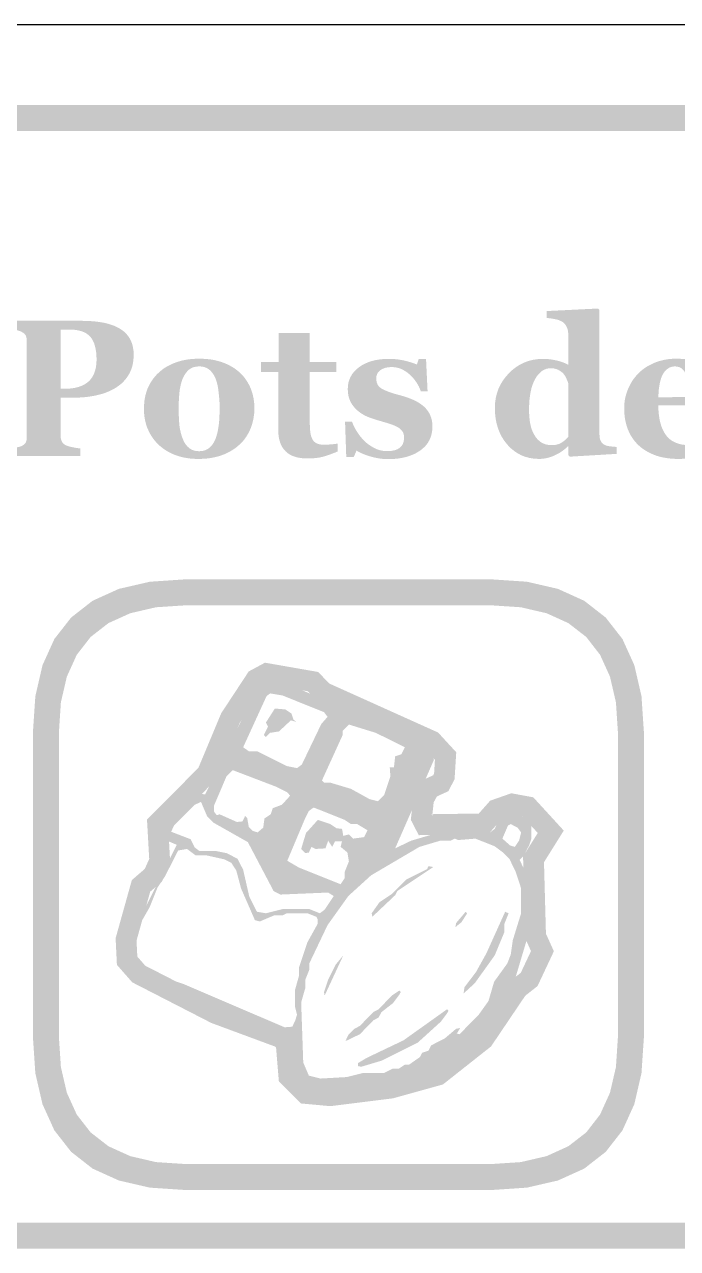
# Model space of a CAD drawing. Header units: millimetres. Extents: x 6 to 441, y 6 to 299.
# Drawn here: x 309.17 to 319.22, y 24.2 to 43.04 of the extents above; entities that cross this region are included whole.
import ezdxf

# ---------------------------------------------------------------- set-up
doc = ezdxf.new("R2010")
doc.units = ezdxf.units.MM
doc.layers.add('CUT', color=1, linetype='Continuous')
doc.layers.add('RASTER', color=7, linetype='Continuous')

msp = doc.modelspace()

# ---------------------------------------------------------------- hatches: boundary and pattern name
at = {"layer": 'RASTER'}
h = msp.add_hatch(color=7, dxfattribs=at)
h.paths.add_polyline_path([(283.2, 39.6), (283.234, 40.116), (283.338, 40.563), (283.509, 40.941), (283.75, 41.25), (284.059, 41.491), (284.438, 41.663), (284.884, 41.766), (285.4, 41.8), (342.6, 41.8), (343.116, 41.766), (343.563, 41.662), (343.941, 41.491), (344.25, 41.25), (344.491, 40.941), (344.663, 40.563), (344.766, 40.116), (344.8, 39.6), (344.8, 26.4), (344.766, 25.884), (344.662, 25.438), (344.491, 25.059), (344.25, 24.75), (343.941, 24.509), (343.563, 24.337), (343.116, 24.234), (342.6, 24.2), (285.4, 24.2), (284.884, 24.234), (284.438, 24.338), (284.059, 24.509), (283.75, 24.75), (283.509, 25.059), (283.338, 25.438), (283.234, 25.884), (283.2, 26.4)])
h.paths.add_polyline_path([(283.6, 39.6), (283.6, 26.4), (283.628, 25.978), (283.713, 25.612), (283.853, 25.303), (284.05, 25.05), (284.303, 24.853), (284.612, 24.713), (284.978, 24.628), (285.4, 24.6), (342.6, 24.6), (343.022, 24.628), (343.388, 24.713), (343.697, 24.853), (343.95, 25.05), (344.147, 25.303), (344.287, 25.612), (344.372, 25.978), (344.4, 26.4), (344.4, 39.6), (344.372, 40.022), (344.287, 40.388), (344.147, 40.697), (343.95, 40.95), (343.697, 41.147), (343.388, 41.287), (343.022, 41.372), (342.6, 41.4), (285.4, 41.4), (284.978, 41.372), (284.612, 41.287), (284.303, 41.147), (284.05, 40.95), (283.853, 40.697), (283.713, 40.388), (283.628, 40.022), (283.6, 39.6)], flags=0)
h = msp.add_hatch(color=7, dxfattribs=at)
h.paths.add_polyline_path([(318.282, 36.431), (317.56, 36.388), (317.538, 36.409), (317.538, 36.544), (317.528, 36.546), (317.509, 36.527), (317.489, 36.509), (317.467, 36.491), (317.444, 36.474), (317.419, 36.457), (317.392, 36.441), (317.364, 36.426), (317.334, 36.411), (317.303, 36.397), (317.273, 36.386), (317.242, 36.376), (317.211, 36.368), (317.18, 36.361), (317.149, 36.357), (317.118, 36.354), (317.087, 36.353), (317.015, 36.357), (316.946, 36.367), (316.88, 36.384), (316.817, 36.408), (316.758, 36.439), (316.702, 36.477), (316.649, 36.521), (316.599, 36.573), (316.554, 36.63), (316.515, 36.691), (316.482, 36.756), (316.455, 36.825), (316.434, 36.898), (316.419, 36.975), (316.41, 37.056), (316.407, 37.141), (316.411, 37.217), (316.421, 37.29), (316.438, 37.361), (316.461, 37.428), (316.491, 37.493), (316.528, 37.555), (316.572, 37.615), (316.622, 37.671), (316.677, 37.723), (316.735, 37.768), (316.796, 37.806), (316.859, 37.837), (316.926, 37.862), (316.995, 37.879), (317.067, 37.889), (317.141, 37.893), (317.171, 37.892), (317.201, 37.891), (317.229, 37.889), (317.258, 37.886), (317.286, 37.882), (317.313, 37.877), (317.34, 37.872), (317.367, 37.866), (317.393, 37.859), (317.417, 37.851), (317.44, 37.844), (317.462, 37.836), (317.482, 37.828), (317.501, 37.82), (317.519, 37.811), (317.535, 37.802), (317.535, 38.281), (317.535, 38.294), (317.534, 38.308), (317.532, 38.321), (317.53, 38.333), (317.527, 38.346), (317.523, 38.358), (317.519, 38.371), (317.513, 38.383), (317.508, 38.394), (317.502, 38.405), (317.495, 38.415), (317.488, 38.425), (317.48, 38.434), (317.472, 38.442), (317.464, 38.45), (317.455, 38.457), (317.443, 38.464), (317.431, 38.472), (317.418, 38.478), (317.404, 38.484), (317.389, 38.49), (317.374, 38.495), (317.358, 38.499), (317.341, 38.503), (317.324, 38.506), (317.307, 38.509), (317.29, 38.512), (317.273, 38.515), (317.256, 38.517), (317.239, 38.519), (317.222, 38.521), (317.204, 38.523), (317.204, 38.629), (317.995, 38.668), (318.017, 38.644), (318.017, 36.724), (318.018, 36.71), (318.018, 36.697), (318.02, 36.684), (318.022, 36.672), (318.024, 36.661), (318.028, 36.65), (318.031, 36.64), (318.036, 36.63), (318.041, 36.621), (318.046, 36.612), (318.053, 36.604), (318.06, 36.596), (318.067, 36.589), (318.076, 36.582), (318.085, 36.576), (318.095, 36.57), (318.103, 36.566), (318.112, 36.562), (318.122, 36.559), (318.133, 36.556), (318.145, 36.553), (318.157, 36.551), (318.171, 36.548), (318.185, 36.546), (318.2, 36.545), (318.213, 36.543), (318.227, 36.542), (318.239, 36.541), (318.251, 36.54), (318.262, 36.539), (318.273, 36.538), (318.282, 36.538)])
h.paths.add_polyline_path([(317.535, 36.692), (317.535, 37.519), (317.533, 37.528), (317.53, 37.536), (317.527, 37.545), (317.523, 37.555), (317.519, 37.564), (317.515, 37.574), (317.511, 37.584), (317.507, 37.594), (317.502, 37.604), (317.497, 37.614), (317.491, 37.624), (317.485, 37.634), (317.479, 37.643), (317.472, 37.653), (317.464, 37.662), (317.456, 37.671), (317.449, 37.679), (317.44, 37.686), (317.432, 37.694), (317.422, 37.7), (317.412, 37.707), (317.401, 37.714), (317.39, 37.72), (317.378, 37.726), (317.365, 37.731), (317.353, 37.736), (317.339, 37.74), (317.326, 37.743), (317.312, 37.746), (317.297, 37.748), (317.283, 37.749), (317.267, 37.749), (317.232, 37.747), (317.197, 37.739), (317.165, 37.726), (317.134, 37.708), (317.105, 37.684), (317.077, 37.656), (317.051, 37.622), (317.027, 37.584), (317.005, 37.54), (316.986, 37.492), (316.97, 37.44), (316.957, 37.384), (316.947, 37.323), (316.939, 37.259), (316.935, 37.19), (316.933, 37.116), (316.934, 37.087), (316.934, 37.058), (316.936, 37.031), (316.938, 37.004), (316.94, 36.977), (316.943, 36.952), (316.946, 36.927), (316.95, 36.903), (316.955, 36.88), (316.96, 36.857), (316.966, 36.835), (316.973, 36.813), (316.981, 36.792), (316.99, 36.771), (316.999, 36.751), (317.01, 36.731), (317.021, 36.712), (317.032, 36.694), (317.045, 36.678), (317.058, 36.662), (317.072, 36.647), (317.087, 36.634), (317.102, 36.621), (317.119, 36.609), (317.136, 36.599), (317.154, 36.59), (317.172, 36.583), (317.192, 36.577), (317.213, 36.572), (317.234, 36.568), (317.256, 36.566), (317.279, 36.566), (317.301, 36.566), (317.322, 36.568), (317.342, 36.57), (317.361, 36.574), (317.379, 36.579), (317.396, 36.585), (317.412, 36.592), (317.427, 36.6), (317.442, 36.609), (317.456, 36.619), (317.47, 36.629), (317.483, 36.64), (317.497, 36.652), (317.51, 36.664), (317.523, 36.678), (317.535, 36.692)], flags=0)
h = msp.add_hatch(color=7, dxfattribs=at)
h.paths.add_polyline_path([(310.85, 37.959), (310.849, 37.915), (310.845, 37.874), (310.84, 37.834), (310.832, 37.795), (310.822, 37.758), (310.809, 37.723), (310.794, 37.689), (310.777, 37.656), (310.758, 37.625), (310.738, 37.596), (310.715, 37.568), (310.691, 37.541), (310.665, 37.516), (310.638, 37.493), (310.608, 37.471), (310.577, 37.45), (310.544, 37.43), (310.509, 37.412), (310.473, 37.395), (310.436, 37.38), (310.398, 37.365), (310.359, 37.353), (310.318, 37.342), (310.276, 37.332), (310.233, 37.323), (310.189, 37.316), (310.144, 37.309), (310.097, 37.304), (310.049, 37.3), (309.999, 37.297), (309.948, 37.296), (309.896, 37.295), (309.726, 37.295), (309.726, 36.711), (309.727, 36.698), (309.728, 36.685), (309.729, 36.673), (309.731, 36.661), (309.734, 36.65), (309.737, 36.639), (309.741, 36.629), (309.746, 36.619), (309.752, 36.61), (309.758, 36.601), (309.766, 36.592), (309.775, 36.584), (309.785, 36.576), (309.796, 36.569), (309.808, 36.563), (309.822, 36.557), (309.829, 36.554), (309.838, 36.551), (309.849, 36.548), (309.86, 36.545), (309.872, 36.542), (309.886, 36.538), (309.901, 36.535), (309.917, 36.532), (309.933, 36.529), (309.948, 36.526), (309.963, 36.523), (309.978, 36.521), (309.991, 36.519), (310.004, 36.517), (310.016, 36.515), (310.028, 36.514), (310.028, 36.4), (308.902, 36.4), (308.902, 36.514), (308.913, 36.515), (308.925, 36.517), (308.937, 36.518), (308.951, 36.52), (308.966, 36.521), (308.981, 36.523), (308.997, 36.525), (309.014, 36.527), (309.031, 36.529), (309.047, 36.531), (309.061, 36.533), (309.074, 36.536), (309.086, 36.538), (309.096, 36.541), (309.105, 36.544), (309.113, 36.546), (309.126, 36.553), (309.139, 36.559), (309.15, 36.566), (309.16, 36.572), (309.169, 36.58), (309.176, 36.587), (309.183, 36.595), (309.188, 36.604), (309.192, 36.612), (309.196, 36.622), (309.199, 36.633), (309.202, 36.644), (309.204, 36.656), (309.205, 36.669), (309.206, 36.683), (309.206, 36.697), (309.206, 38.164), (309.206, 38.176), (309.205, 38.188), (309.204, 38.2), (309.202, 38.211), (309.199, 38.222), (309.196, 38.233), (309.193, 38.243), (309.189, 38.252), (309.184, 38.261), (309.177, 38.27), (309.17, 38.279), (309.161, 38.287), (309.151, 38.294), (309.139, 38.301), (309.127, 38.308), (309.113, 38.315), (309.102, 38.319), (309.09, 38.323), (309.078, 38.327), (309.065, 38.331), (309.051, 38.335), (309.036, 38.339), (309.02, 38.343), (309.003, 38.346), (308.987, 38.349), (308.972, 38.352), (308.957, 38.355), (308.944, 38.358), (308.932, 38.36), (308.921, 38.362), (308.911, 38.363), (308.902, 38.364), (308.902, 38.479), (310.049, 38.479), (310.146, 38.477), (310.237, 38.471), (310.322, 38.461), (310.401, 38.447), (310.473, 38.429), (310.538, 38.407), (310.598, 38.38), (310.651, 38.35), (310.697, 38.316), (310.738, 38.278), (310.772, 38.235), (310.8, 38.188), (310.822, 38.137), (310.837, 38.082), (310.847, 38.022), (310.85, 37.959)])
h.paths.add_polyline_path([(310.279, 37.884), (310.277, 37.941), (310.273, 37.994), (310.265, 38.043), (310.255, 38.088), (310.242, 38.13), (310.225, 38.167), (310.206, 38.202), (310.184, 38.232), (310.158, 38.258), (310.128, 38.281), (310.093, 38.301), (310.053, 38.317), (310.008, 38.329), (309.96, 38.338), (309.906, 38.344), (309.848, 38.345), (309.726, 38.345), (309.726, 37.433), (309.788, 37.433), (309.846, 37.434), (309.901, 37.44), (309.952, 37.448), (309.999, 37.46), (310.043, 37.476), (310.084, 37.495), (310.12, 37.517), (310.153, 37.543), (310.183, 37.573), (310.208, 37.606), (310.23, 37.643), (310.247, 37.684), (310.261, 37.728), (310.271, 37.776), (310.277, 37.828), (310.279, 37.884)], flags=0)
for points in [[(313.986, 36.467), (313.962, 36.457), (313.938, 36.447), (313.914, 36.438), (313.889, 36.428), (313.864, 36.419), (313.838, 36.41), (313.812, 36.402), (313.785, 36.393), (313.758, 36.386), (313.729, 36.379), (313.699, 36.373), (313.667, 36.369), (313.633, 36.365), (313.599, 36.363), (313.562, 36.361), (313.525, 36.36), (313.469, 36.362), (313.418, 36.367), (313.37, 36.376), (313.326, 36.388), (313.285, 36.404), (313.248, 36.423), (313.215, 36.446), (313.186, 36.472), (313.16, 36.501), (313.137, 36.533), (313.118, 36.569), (313.103, 36.607), (313.091, 36.648), (313.082, 36.692), (313.077, 36.74), (313.075, 36.79), (313.075, 37.689), (312.811, 37.689), (312.811, 37.847), (313.081, 37.847), (313.081, 38.291), (313.557, 38.291), (313.557, 37.847), (313.967, 37.847), (313.967, 37.689), (313.56, 37.689), (313.56, 36.886), (313.561, 36.845), (313.563, 36.807), (313.567, 36.772), (313.572, 36.74), (313.578, 36.711), (313.587, 36.685), (313.596, 36.663), (313.607, 36.643), (313.621, 36.626), (313.636, 36.612), (313.654, 36.599), (313.674, 36.589), (313.696, 36.581), (313.721, 36.576), (313.748, 36.573), (313.778, 36.571), (313.788, 36.571), (313.8, 36.572), (313.812, 36.572), (313.825, 36.573), (313.84, 36.574), (313.855, 36.575), (313.871, 36.576), (313.888, 36.577), (313.905, 36.579), (313.92, 36.58), (313.935, 36.582), (313.948, 36.583), (313.959, 36.585), (313.97, 36.587), (313.978, 36.589), (313.986, 36.59)], [(314.767, 36.35), (314.731, 36.351), (314.696, 36.353), (314.661, 36.356), (314.626, 36.361), (314.592, 36.367), (314.557, 36.374), (314.523, 36.382), (314.489, 36.392), (314.456, 36.402), (314.425, 36.413), (314.396, 36.424), (314.369, 36.435), (314.344, 36.446), (314.32, 36.457), (314.299, 36.469), (314.279, 36.481), (314.235, 36.381), (314.121, 36.381), (314.102, 36.927), (314.209, 36.927), (314.215, 36.911), (314.222, 36.893), (314.229, 36.876), (314.238, 36.857), (314.248, 36.838), (314.258, 36.819), (314.27, 36.799), (314.282, 36.779), (314.295, 36.758), (314.309, 36.738), (314.322, 36.719), (314.337, 36.7), (314.352, 36.682), (314.367, 36.664), (314.383, 36.647), (314.399, 36.63), (314.417, 36.614), (314.435, 36.598), (314.454, 36.583), (314.473, 36.569), (314.493, 36.556), (314.514, 36.543), (314.535, 36.53), (314.557, 36.519), (314.579, 36.508), (314.602, 36.499), (314.625, 36.491), (314.648, 36.485), (314.672, 36.48), (314.697, 36.476), (314.721, 36.474), (314.746, 36.473), (314.779, 36.474), (314.809, 36.476), (314.837, 36.481), (314.863, 36.486), (314.886, 36.494), (314.908, 36.502), (314.927, 36.513), (314.945, 36.525), (314.96, 36.539), (314.973, 36.555), (314.985, 36.572), (314.994, 36.591), (315.001, 36.612), (315.006, 36.635), (315.009, 36.659), (315.01, 36.686), (315.01, 36.7), (315.008, 36.714), (315.006, 36.727), (315.003, 36.739), (314.999, 36.751), (314.994, 36.762), (314.988, 36.772), (314.981, 36.782), (314.973, 36.792), (314.965, 36.801), (314.956, 36.809), (314.946, 36.818), (314.936, 36.826), (314.924, 36.834), (314.913, 36.841), (314.9, 36.848), (314.886, 36.855), (314.871, 36.862), (314.856, 36.869), (314.84, 36.875), (314.824, 36.881), (314.808, 36.887), (314.792, 36.893), (314.775, 36.898), (314.757, 36.903), (314.739, 36.909), (314.719, 36.915), (314.699, 36.921), (314.677, 36.927), (314.655, 36.934), (314.632, 36.941), (314.607, 36.948), (314.583, 36.955), (314.559, 36.963), (314.536, 36.97), (314.515, 36.977), (314.494, 36.985), (314.474, 36.992), (314.455, 37), (314.437, 37.007), (314.419, 37.015), (314.401, 37.024), (314.383, 37.035), (314.364, 37.046), (314.346, 37.058), (314.327, 37.072), (314.308, 37.086), (314.289, 37.102), (314.273, 37.116), (314.258, 37.132), (314.244, 37.148), (314.23, 37.165), (314.217, 37.182), (314.205, 37.201), (314.194, 37.22), (314.184, 37.239), (314.175, 37.26), (314.167, 37.282), (314.16, 37.304), (314.154, 37.328), (314.15, 37.352), (314.147, 37.378), (314.145, 37.404), (314.144, 37.431), (314.147, 37.482), (314.155, 37.53), (314.169, 37.575), (314.188, 37.618), (314.212, 37.659), (314.242, 37.697), (314.277, 37.732), (314.318, 37.765), (314.363, 37.795), (314.411, 37.821), (314.463, 37.843), (314.518, 37.861), (314.577, 37.875), (314.639, 37.885), (314.704, 37.891), (314.773, 37.893), (314.806, 37.892), (314.838, 37.891), (314.87, 37.889), (314.901, 37.886), (314.931, 37.882), (314.961, 37.877), (314.99, 37.872), (315.018, 37.866), (315.046, 37.859), (315.072, 37.852), (315.097, 37.845), (315.121, 37.837), (315.144, 37.83), (315.166, 37.822), (315.187, 37.814), (315.206, 37.806), (315.237, 37.893), (315.348, 37.893), (315.372, 37.393), (315.268, 37.393), (315.254, 37.431), (315.238, 37.467), (315.219, 37.502), (315.198, 37.535), (315.175, 37.567), (315.15, 37.598), (315.122, 37.628), (315.092, 37.656), (315.061, 37.682), (315.029, 37.704), (314.996, 37.723), (314.963, 37.739), (314.929, 37.751), (314.895, 37.76), (314.86, 37.765), (314.824, 37.767), (314.797, 37.766), (314.771, 37.764), (314.746, 37.76), (314.723, 37.755), (314.702, 37.748), (314.682, 37.74), (314.664, 37.731), (314.647, 37.72), (314.632, 37.708), (314.619, 37.694), (314.607, 37.68), (314.598, 37.664), (314.591, 37.647), (314.586, 37.629), (314.583, 37.61), (314.582, 37.589), (314.584, 37.563), (314.588, 37.538), (314.596, 37.515), (314.606, 37.494), (314.619, 37.474), (314.635, 37.457), (314.655, 37.442), (314.677, 37.428), (314.702, 37.416), (314.729, 37.404), (314.758, 37.392), (314.79, 37.38), (314.824, 37.368), (314.861, 37.357), (314.9, 37.346), (314.941, 37.335), (315.005, 37.317), (315.063, 37.298), (315.118, 37.277), (315.168, 37.255), (315.214, 37.231), (315.255, 37.206), (315.292, 37.179), (315.325, 37.151), (315.353, 37.121), (315.378, 37.089), (315.399, 37.054), (315.416, 37.018), (315.429, 36.98), (315.439, 36.94), (315.445, 36.898), (315.447, 36.854), (315.444, 36.796), (315.435, 36.741), (315.42, 36.689), (315.399, 36.641), (315.373, 36.596), (315.341, 36.555), (315.302, 36.517), (315.258, 36.482), (315.209, 36.451), (315.157, 36.424), (315.101, 36.402), (315.041, 36.383), (314.978, 36.369), (314.911, 36.358), (314.841, 36.352), (314.767, 36.35)]]:
    msp.add_hatch(color=7, dxfattribs=at).paths.add_polyline_path(points)
h = msp.add_hatch(color=7, dxfattribs=at)
h.paths.add_polyline_path([(312.485, 37.68), (312.511, 37.654), (312.536, 37.627), (312.559, 37.599), (312.58, 37.569), (312.6, 37.538), (312.618, 37.506), (312.635, 37.473), (312.65, 37.439), (312.664, 37.403), (312.675, 37.367), (312.685, 37.33), (312.693, 37.292), (312.699, 37.254), (312.704, 37.214), (312.706, 37.175), (312.707, 37.134), (312.706, 37.094), (312.704, 37.054), (312.699, 37.015), (312.693, 36.976), (312.685, 36.938), (312.676, 36.9), (312.664, 36.863), (312.651, 36.827), (312.636, 36.792), (312.619, 36.757), (312.601, 36.725), (312.581, 36.693), (312.56, 36.663), (312.537, 36.634), (312.512, 36.606), (312.486, 36.58), (312.456, 36.554), (312.425, 36.528), (312.393, 36.505), (312.359, 36.483), (312.324, 36.463), (312.287, 36.444), (312.249, 36.427), (312.21, 36.412), (312.169, 36.398), (312.127, 36.386), (312.083, 36.376), (312.038, 36.368), (311.991, 36.361), (311.943, 36.357), (311.894, 36.354), (311.843, 36.353), (311.799, 36.354), (311.755, 36.356), (311.713, 36.36), (311.671, 36.366), (311.631, 36.373), (311.591, 36.382), (311.552, 36.392), (311.514, 36.404), (311.477, 36.418), (311.441, 36.433), (311.406, 36.45), (311.373, 36.468), (311.34, 36.489), (311.308, 36.51), (311.278, 36.533), (311.248, 36.558), (311.221, 36.583), (311.196, 36.61), (311.171, 36.638), (311.149, 36.668), (311.127, 36.699), (311.108, 36.731), (311.089, 36.765), (311.073, 36.801), (311.057, 36.837), (311.044, 36.875), (311.033, 36.914), (311.024, 36.954), (311.017, 36.994), (311.012, 37.036), (311.009, 37.079), (311.008, 37.124), (311.009, 37.167), (311.012, 37.209), (311.016, 37.25), (311.022, 37.29), (311.03, 37.328), (311.04, 37.365), (311.051, 37.402), (311.064, 37.436), (311.079, 37.47), (311.096, 37.503), (311.115, 37.535), (311.135, 37.566), (311.157, 37.596), (311.181, 37.625), (311.206, 37.653), (311.234, 37.68), (311.262, 37.705), (311.291, 37.729), (311.322, 37.751), (311.355, 37.771), (311.389, 37.79), (311.425, 37.808), (311.462, 37.824), (311.501, 37.839), (311.541, 37.852), (311.583, 37.864), (311.625, 37.874), (311.669, 37.882), (311.714, 37.888), (311.76, 37.892), (311.808, 37.895), (311.856, 37.896), (311.907, 37.895), (311.956, 37.892), (312.003, 37.888), (312.049, 37.882), (312.093, 37.874), (312.136, 37.864), (312.178, 37.852), (312.217, 37.839), (312.256, 37.824), (312.292, 37.808), (312.328, 37.79), (312.362, 37.771), (312.395, 37.751), (312.426, 37.729), (312.456, 37.705), (312.485, 37.68)])
h.paths.add_polyline_path([(312.11, 36.665), (312.117, 36.686), (312.125, 36.708), (312.131, 36.732), (312.138, 36.756), (312.143, 36.781), (312.148, 36.808), (312.153, 36.836), (312.157, 36.864), (312.161, 36.894), (312.164, 36.925), (312.167, 36.958), (312.169, 36.991), (312.17, 37.026), (312.172, 37.062), (312.172, 37.099), (312.173, 37.137), (312.172, 37.163), (312.172, 37.19), (312.171, 37.218), (312.169, 37.247), (312.167, 37.276), (312.164, 37.307), (312.161, 37.339), (312.158, 37.371), (312.154, 37.403), (312.15, 37.434), (312.145, 37.462), (312.14, 37.489), (312.134, 37.514), (312.128, 37.538), (312.121, 37.559), (312.114, 37.579), (312.105, 37.602), (312.095, 37.623), (312.084, 37.643), (312.072, 37.662), (312.059, 37.679), (312.046, 37.695), (312.032, 37.71), (312.017, 37.724), (312.001, 37.737), (311.983, 37.747), (311.965, 37.756), (311.946, 37.764), (311.926, 37.77), (311.905, 37.774), (311.882, 37.776), (311.859, 37.777), (311.834, 37.776), (311.81, 37.773), (311.787, 37.769), (311.766, 37.763), (311.745, 37.755), (311.727, 37.745), (311.709, 37.733), (311.693, 37.72), (311.678, 37.705), (311.664, 37.689), (311.65, 37.672), (311.638, 37.654), (311.626, 37.635), (311.616, 37.615), (311.606, 37.594), (311.597, 37.572), (311.59, 37.551), (311.583, 37.528), (311.577, 37.505), (311.571, 37.481), (311.566, 37.456), (311.561, 37.431), (311.558, 37.404), (311.554, 37.376), (311.552, 37.348), (311.549, 37.32), (311.547, 37.291), (311.546, 37.262), (311.544, 37.233), (311.543, 37.203), (311.543, 37.173), (311.543, 37.143), (311.543, 37.104), (311.543, 37.066), (311.544, 37.031), (311.545, 36.997), (311.547, 36.965), (311.548, 36.934), (311.551, 36.905), (311.553, 36.878), (311.556, 36.852), (311.56, 36.826), (311.565, 36.8), (311.571, 36.773), (311.577, 36.747), (311.585, 36.721), (311.593, 36.694), (311.603, 36.668), (311.612, 36.646), (311.621, 36.625), (311.632, 36.605), (311.644, 36.587), (311.656, 36.569), (311.67, 36.553), (311.684, 36.538), (311.699, 36.525), (311.716, 36.512), (311.733, 36.501), (311.751, 36.492), (311.771, 36.485), (311.791, 36.479), (311.813, 36.475), (311.835, 36.473), (311.859, 36.472), (311.881, 36.473), (311.902, 36.475), (311.922, 36.479), (311.941, 36.484), (311.959, 36.491), (311.977, 36.499), (311.994, 36.509), (312.01, 36.521), (312.025, 36.534), (312.04, 36.548), (312.054, 36.564), (312.066, 36.581), (312.078, 36.6), (312.09, 36.62), (312.1, 36.642), (312.11, 36.665)], flags=0)
h = msp.add_hatch(color=7, dxfattribs=at)
h.paths.add_polyline_path([(319.952, 36.75), (319.939, 36.729), (319.925, 36.709), (319.911, 36.689), (319.896, 36.669), (319.88, 36.649), (319.864, 36.63), (319.846, 36.611), (319.829, 36.593), (319.81, 36.574), (319.791, 36.557), (319.771, 36.54), (319.751, 36.524), (319.73, 36.508), (319.709, 36.494), (319.687, 36.479), (319.664, 36.466), (319.639, 36.452), (319.615, 36.44), (319.59, 36.428), (319.565, 36.417), (319.54, 36.407), (319.515, 36.398), (319.49, 36.389), (319.465, 36.382), (319.44, 36.375), (319.413, 36.369), (319.386, 36.364), (319.357, 36.36), (319.328, 36.357), (319.298, 36.355), (319.267, 36.354), (319.235, 36.353), (319.181, 36.354), (319.13, 36.357), (319.08, 36.362), (319.033, 36.369), (318.987, 36.377), (318.943, 36.388), (318.901, 36.4), (318.86, 36.415), (318.822, 36.431), (318.785, 36.448), (318.75, 36.467), (318.717, 36.487), (318.685, 36.508), (318.655, 36.531), (318.627, 36.555), (318.6, 36.58), (318.576, 36.607), (318.552, 36.635), (318.531, 36.663), (318.511, 36.694), (318.492, 36.725), (318.476, 36.757), (318.461, 36.791), (318.447, 36.826), (318.435, 36.861), (318.425, 36.898), (318.416, 36.935), (318.409, 36.973), (318.404, 37.012), (318.4, 37.051), (318.398, 37.091), (318.397, 37.132), (318.398, 37.17), (318.4, 37.206), (318.404, 37.243), (318.41, 37.279), (318.418, 37.314), (318.428, 37.35), (318.439, 37.384), (318.452, 37.419), (318.466, 37.453), (318.482, 37.485), (318.499, 37.517), (318.518, 37.548), (318.538, 37.578), (318.56, 37.607), (318.583, 37.635), (318.608, 37.663), (318.633, 37.688), (318.661, 37.712), (318.69, 37.735), (318.72, 37.757), (318.752, 37.777), (318.786, 37.796), (318.822, 37.814), (318.859, 37.831), (318.897, 37.846), (318.937, 37.859), (318.978, 37.87), (319.019, 37.879), (319.062, 37.887), (319.106, 37.892), (319.152, 37.895), (319.198, 37.896), (319.248, 37.895), (319.296, 37.892), (319.342, 37.889), (319.385, 37.883), (319.426, 37.876), (319.464, 37.868), (319.501, 37.857), (319.535, 37.846), (319.567, 37.833), (319.598, 37.819), (319.627, 37.803), (319.655, 37.786), (319.682, 37.769), (319.707, 37.75), (319.731, 37.729), (319.753, 37.708), (319.773, 37.687), (319.792, 37.664), (319.809, 37.641), (319.825, 37.617), (319.84, 37.592), (319.853, 37.566), (319.865, 37.539), (319.875, 37.511), (319.884, 37.483), (319.891, 37.454), (319.898, 37.424), (319.903, 37.395), (319.907, 37.365), (319.91, 37.335), (319.912, 37.304), (319.913, 37.273), (319.913, 37.178), (318.923, 37.178), (318.924, 37.105), (318.93, 37.037), (318.939, 36.973), (318.952, 36.913), (318.968, 36.859), (318.988, 36.808), (319.011, 36.762), (319.038, 36.721), (319.069, 36.684), (319.105, 36.652), (319.144, 36.625), (319.188, 36.603), (319.236, 36.586), (319.289, 36.574), (319.345, 36.567), (319.406, 36.564), (319.44, 36.565), (319.473, 36.569), (319.505, 36.575), (319.537, 36.583), (319.567, 36.594), (319.597, 36.606), (319.626, 36.622), (319.654, 36.64), (319.681, 36.659), (319.706, 36.68), (319.731, 36.702), (319.755, 36.725), (319.778, 36.75), (319.8, 36.775), (319.821, 36.802), (319.841, 36.831)])
h.paths.add_polyline_path([(319.393, 37.307), (319.393, 37.329), (319.392, 37.351), (319.392, 37.373), (319.391, 37.396), (319.389, 37.418), (319.388, 37.441), (319.386, 37.464), (319.384, 37.487), (319.382, 37.509), (319.379, 37.531), (319.376, 37.551), (319.372, 37.571), (319.368, 37.589), (319.363, 37.606), (319.359, 37.623), (319.353, 37.638), (319.347, 37.654), (319.34, 37.67), (319.332, 37.685), (319.324, 37.698), (319.315, 37.711), (319.306, 37.722), (319.296, 37.732), (319.285, 37.742), (319.274, 37.75), (319.262, 37.757), (319.25, 37.763), (319.236, 37.768), (319.222, 37.772), (319.208, 37.775), (319.192, 37.776), (319.176, 37.777), (319.149, 37.775), (319.122, 37.77), (319.098, 37.761), (319.075, 37.748), (319.053, 37.732), (319.032, 37.713), (319.013, 37.689), (318.996, 37.663), (318.98, 37.632), (318.966, 37.597), (318.954, 37.558), (318.944, 37.515), (318.936, 37.468), (318.929, 37.416), (318.925, 37.361), (318.923, 37.301)], flags=0)
h = msp.add_hatch(color=7, dxfattribs=at)
h.paths.add_polyline_path([(309.3, 32.15), (309.337, 32.701), (309.447, 33.178), (309.63, 33.582), (309.888, 33.912), (310.218, 34.17), (310.622, 34.353), (311.099, 34.463), (311.65, 34.5), (316.35, 34.5), (316.901, 34.463), (317.378, 34.353), (317.782, 34.17), (318.112, 33.912), (318.37, 33.582), (318.553, 33.178), (318.663, 32.701), (318.7, 32.15), (318.7, 27.45), (318.663, 26.899), (318.553, 26.422), (318.37, 26.018), (318.113, 25.688), (317.782, 25.43), (317.378, 25.247), (316.901, 25.137), (316.35, 25.1), (311.65, 25.1), (311.099, 25.137), (310.622, 25.247), (310.218, 25.43), (309.888, 25.688), (309.63, 26.018), (309.447, 26.422), (309.337, 26.899), (309.3, 27.45)])
h.paths.add_polyline_path([(309.7, 32.15), (309.7, 27.45), (309.73, 26.993), (309.822, 26.597), (309.974, 26.262), (310.188, 25.987), (310.462, 25.774), (310.797, 25.622), (311.193, 25.53), (311.65, 25.5), (316.35, 25.5), (316.807, 25.53), (317.203, 25.622), (317.538, 25.774), (317.813, 25.987), (318.026, 26.262), (318.178, 26.597), (318.27, 26.993), (318.3, 27.45), (318.3, 32.15), (318.27, 32.607), (318.178, 33.003), (318.026, 33.338), (317.813, 33.613), (317.538, 33.826), (317.203, 33.978), (316.807, 34.07), (316.35, 34.1), (311.65, 34.1), (311.193, 34.07), (310.797, 33.978), (310.462, 33.826), (310.188, 33.613), (309.974, 33.338), (309.822, 33.003), (309.73, 32.607), (309.7, 32.15)], flags=0)
h = msp.add_hatch(color=7, dxfattribs=at)
h.paths.add_polyline_path([(312.87, 33.217), (313.688, 33.074), (313.86, 32.896), (315.534, 32.142), (315.813, 31.838), (315.787, 31.423), (315.692, 31.239), (315.515, 31.158), (315.466, 31.067), (315.443, 30.859), (315.43, 30.885), (316.16, 30.895), (316.335, 31.093), (316.66, 31.207), (316.998, 31.145), (317.467, 30.633), (317.163, 30.146), (317.193, 29.046), (317.315, 28.775), (317.064, 28.24), (316.875, 28.091), (316.348, 27.31), (315.608, 26.725), (314.841, 26.512), (313.877, 26.391), (313.422, 26.433), (313.084, 26.77), (313.041, 27.289), (313.029, 27.307), (312.044, 27.672), (310.828, 28.297), (310.592, 28.566), (310.572, 28.976), (310.822, 29.871), (311.02, 30.042), (311.089, 30.195), (311.055, 30.801), (311.846, 31.599), (312.197, 32.439), (312.62, 33.082)])
h.paths.add_polyline_path([(312.924, 32.883), (312.843, 32.839), (312.481, 32.288), (312.117, 31.418), (311.382, 30.677), (311.412, 30.135), (311.283, 29.846), (311.104, 29.692), (310.894, 28.94), (310.906, 28.693), (311.028, 28.553), (312.174, 27.965), (313.238, 27.571), (313.353, 27.397), (313.394, 26.914), (313.567, 26.741), (313.871, 26.712), (314.778, 26.827), (315.46, 27.016), (316.111, 27.53), (316.638, 28.312), (316.806, 28.444), (316.963, 28.778), (316.875, 28.973), (316.841, 30.234), (317.067, 30.596), (316.834, 30.85), (316.686, 30.877), (316.52, 30.819), (316.306, 30.577), (315.236, 30.562), (315.114, 30.798), (315.155, 31.164), (315.284, 31.405), (315.459, 31.484), (315.472, 31.51), (315.485, 31.722), (315.342, 31.877), (313.672, 32.629), (313.53, 32.777), (312.924, 32.883)], flags=0)
h = msp.add_hatch(color=7, dxfattribs=at)
h.paths.add_polyline_path([(312.894, 32.957), (313.012, 32.967), (313.332, 32.839), (315.055, 32.105), (315.384, 31.923), (315.47, 31.722), (314.873, 30.359), (315.119, 30.477), (315.661, 30.637), (316.076, 30.669), (316.332, 30.605), (316.405, 30.659), (316.482, 30.838), (316.555, 30.892), (316.747, 30.892), (316.916, 30.806), (316.97, 30.701), (316.97, 30.509), (316.938, 30.414), (316.852, 30.244), (316.788, 30.181), (316.938, 29.871), (316.97, 29.711), (316.97, 29.36), (316.938, 29.296), (316.906, 28.977), (316.715, 28.339), (316.565, 28.042), (316.246, 27.595), (315.894, 27.244), (315.607, 27.053), (315.247, 26.871), (314.927, 26.775), (314.608, 26.743), (314.544, 26.711), (314.353, 26.711), (314.034, 26.647), (313.587, 26.647), (313.418, 26.733), (313.3, 26.935), (313.3, 27.445), (313.277, 27.487), (312.374, 27.86), (311.458, 28.285), (311.512, 28.307), (311.608, 28.275), (313.172, 27.605), (313.29, 27.614), (313.332, 27.701), (313.363, 27.796), (313.332, 27.924), (313.332, 28.179), (313.395, 28.403), (313.395, 28.53), (313.523, 28.913), (313.683, 29.201), (313.683, 29.264), (313.66, 29.306), (313.523, 29.36), (313.204, 29.36), (313.14, 29.328), (313.012, 29.328), (312.789, 29.233), (312.715, 29.255), (312.502, 29.743), (312.428, 30.021), (312.352, 30.136), (312.246, 30.19), (311.959, 30.254), (311.799, 30.254), (311.672, 30.35), (311.535, 30.327), (311.33, 29.925), (311.215, 29.753), (311.097, 29.456), (310.97, 29.233), (310.906, 29.073), (310.906, 28.977), (310.842, 28.85), (310.842, 28.754), (310.896, 28.648), (310.992, 28.553), (311.439, 28.317), (311.321, 28.339), (310.96, 28.521), (310.864, 28.617), (310.81, 28.722), (310.81, 28.913), (310.906, 29.201), (311.512, 30.414), (311.311, 30.5), (311.289, 30.669), (311.426, 30.851), (311.49, 30.883), (311.694, 31.093), (311.873, 31.202), (311.949, 31.189), (312.747, 32.817), (312.811, 32.913)])
h.paths.add_polyline_path([(312.948, 32.744), (312.894, 32.702), (312.534, 31.914), (312.629, 31.85), (312.757, 31.85), (313.204, 31.626), (313.363, 31.594), (313.437, 31.649), (313.737, 32.274), (313.833, 32.383), (313.778, 32.456), (313.14, 32.712)], flags=0)
h.paths.add_polyline_path([(313.022, 32.511), (313.181, 32.498), (313.277, 32.434), (313.309, 32.338), (313.354, 32.306), (313.268, 32.329), (313.086, 32.159), (312.948, 32.137), (312.885, 32.073), (312.853, 32.105), (312.917, 32.233), (312.885, 32.297)], flags=0)
h.paths.add_polyline_path([(314.161, 32.265), (314.066, 32.169), (314.066, 32.105), (313.746, 31.403), (313.778, 31.371), (313.874, 31.371), (314.193, 31.275), (314.481, 31.116), (314.608, 31.084), (314.704, 31.18), (314.8, 31.467), (314.79, 31.604), (314.854, 31.604), (314.873, 31.776), (314.969, 31.808), (315.023, 31.914), (314.576, 32.137)], flags=0)
h.paths.add_polyline_path([(312.374, 31.563), (312.278, 31.467), (312.087, 31.02), (312.087, 30.924), (312.128, 30.87), (312.173, 30.883), (312.438, 30.765), (312.524, 30.774), (312.565, 30.86), (312.597, 30.828), (312.62, 30.691), (312.684, 30.627), (312.757, 30.605), (312.843, 30.678), (312.862, 30.819), (312.958, 30.883), (312.99, 30.978), (313.13, 31.03), (313.258, 31.17), (313.213, 31.221), (313.044, 31.307)], flags=0)
h.paths.add_polyline_path([(311.886, 31.074), (311.79, 31.03), (311.471, 30.71), (311.426, 30.615), (311.726, 30.5), (311.79, 30.372), (311.863, 30.318), (312.119, 30.318), (312.278, 30.286), (312.447, 30.2), (312.534, 30.031), (312.629, 29.616), (312.747, 29.383), (312.885, 29.36), (313.14, 29.424), (313.555, 29.424), (313.715, 29.36), (313.788, 29.415), (313.928, 29.625), (313.842, 29.679), (313.108, 29.648), (313.003, 29.702), (312.607, 30.455), (312.077, 30.755), (311.981, 30.851)], flags=0)
h.paths.add_polyline_path([(313.619, 30.988), (313.545, 30.934), (313.491, 30.828), (313.213, 30.168), (313.395, 30.062), (314.034, 29.807), (314.098, 29.903), (314.098, 29.999), (314.161, 30.158), (314.139, 30.295), (314.034, 30.382), (314.056, 30.468), (313.948, 30.468), (313.906, 30.382), (313.842, 30.477), (313.801, 30.359), (313.651, 30.35), (313.587, 30.382), (313.545, 30.295), (313.491, 30.286), (313.427, 30.35), (313.501, 30.595), (313.683, 30.797), (313.874, 30.733), (313.97, 30.669), (314.056, 30.659), (314.075, 30.551), (314.161, 30.573), (314.225, 30.509), (314.394, 30.532), (314.449, 30.637), (314.289, 30.733), (314.193, 30.733), (314.098, 30.797)], flags=0)
h.paths.add_polyline_path([(316.651, 30.733), (316.609, 30.71), (316.523, 30.509), (316.641, 30.404), (316.715, 30.382), (316.779, 30.477), (316.811, 30.605), (316.756, 30.678)], flags=0)
h.paths.add_polyline_path([(315.789, 30.509), (315.725, 30.477), (315.566, 30.477), (315.247, 30.382), (314.503, 29.944), (314.152, 29.625), (313.833, 29.178), (313.555, 28.594), (313.555, 28.498), (313.491, 28.339), (313.491, 28.211), (313.427, 27.988), (313.459, 27.062), (313.545, 26.861), (313.724, 26.816), (314.129, 26.839), (314.385, 26.903), (314.704, 26.903), (314.832, 26.966), (314.927, 26.966), (315.023, 27.03), (315.087, 27.03), (315.256, 27.148), (315.288, 27.212), (315.384, 27.244), (315.428, 27.327), (315.639, 27.436), (315.811, 27.582), (315.875, 27.595), (315.821, 27.509), (315.863, 27.499), (316.15, 27.787), (316.309, 28.01), (316.396, 28.307), (316.597, 28.585), (316.651, 28.722), (316.683, 28.945), (316.811, 29.36), (316.811, 29.743), (316.724, 30.008), (316.629, 30.2), (316.533, 30.295), (316.405, 30.391), (316.108, 30.509), (315.843, 30.487)], flags=0)
h.paths.add_polyline_path([(315.384, 30.085), (315.46, 30.072), (314.905, 29.702), (314.873, 29.638), (314.522, 29.306), (314.512, 29.36), (314.631, 29.529), (314.822, 29.657), (315.045, 29.881), (315.365, 30.04)], flags=0)
h.paths.add_polyline_path([(315.958, 29.383), (315.981, 29.36), (315.894, 29.223), (315.799, 29.146), (315.811, 29.21)], flags=0)
h.paths.add_polyline_path([(316.565, 29.383), (316.619, 29.36), (316.555, 29.201), (316.555, 29.073), (316.405, 28.712), (316.099, 28.285), (315.926, 28.125), (315.939, 28.221), (316.118, 28.457), (316.277, 28.744)], flags=0)
h.paths.add_polyline_path([(314.075, 28.712), (313.788, 28.093), (313.778, 28.147), (313.842, 28.339), (313.96, 28.572)], flags=0)
h.paths.add_polyline_path([(314.937, 28.17), (314.959, 28.147), (314.937, 28.106), (314.841, 27.978), (314.662, 27.838), (314.618, 27.755), (314.535, 27.71), (314.331, 27.499), (314.107, 27.391), (314.152, 27.487), (314.248, 27.582), (314.331, 27.627), (314.535, 27.838), (314.618, 27.882), (314.822, 28.093)], flags=0)
h.paths.add_polyline_path([(315.671, 27.882), (315.693, 27.86), (315.671, 27.819), (315.575, 27.691), (315.224, 27.372), (314.672, 27.094), (314.353, 26.998), (314.299, 27.008), (314.299, 27.053), (314.439, 27.136), (315.001, 27.404)], flags=0)

# ---------------------------------------------------------------- linework, layer by layer
at = {"layer": 'CUT'}
msp.add_lwpolyline([(284.999, 43.04), (343.001, 43.04)], dxfattribs=at)

doc.saveas('drawing.dxf')
